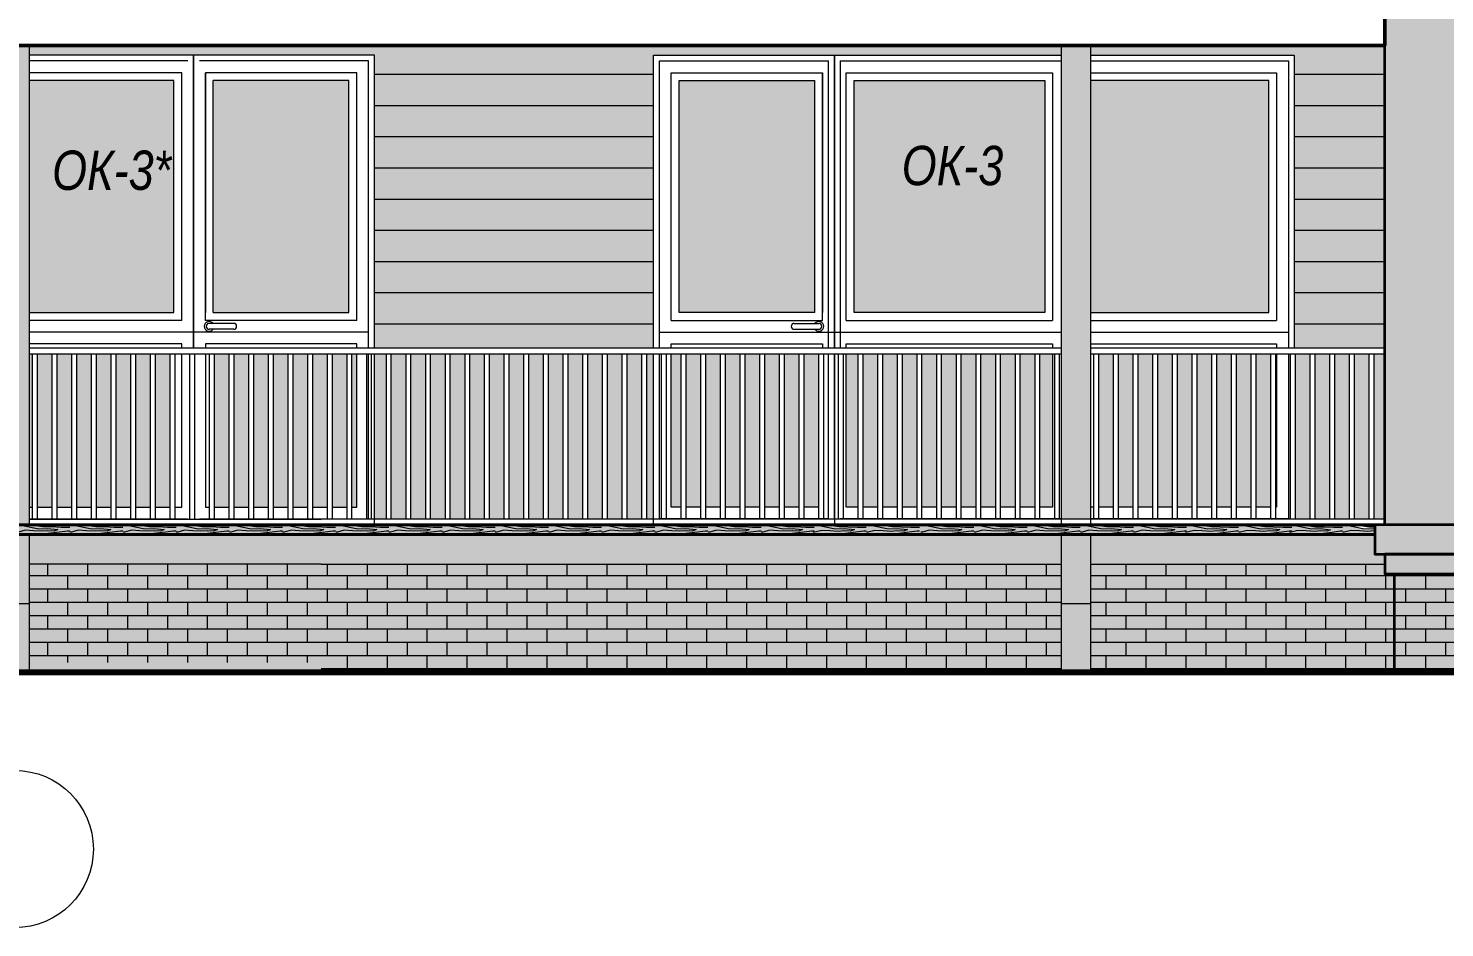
# Model space of a CAD drawing. Header units: millimetres. Extents: x 1582001 to 3303937, y 226471 to 491235.
# Drawn here: x 1704005 to 1711211, y 422076 to 426652 of the extents above; entities that cross this region are included whole.
import ezdxf
from ezdxf.enums import TextEntityAlignment as Align

# ---------------------------------------------------------------- set-up
doc = ezdxf.new("R2010")
doc.units = ezdxf.units.MM
doc.linetypes.add('CENTER', pattern=[50.8, 31.75, -6.35, 6.35, -6.35])
for name, color, linetype, lineweight in [('Интерьер - Лестница_Ном_пера__1', 7, 'Continuous', 13), ('Интерьер- Перегородка_Ном_пера__1', 7, 'Continuous', 13), ('Конструктивный - Несущий_Ном_пера__1', 7, 'Continuous', 13), ('Кровля', 232, 'Continuous', 25), ('Маркировка', 253, 'Continuous', 18), ('Оси', 251, 'CENTER', 9), ('тонко', 200, 'Continuous', 13), ('Штриховки', 251, 'Continuous', 20)]:
    doc.layers.add(name, color=color, linetype=linetype, lineweight=lineweight)
doc.styles.add('стиль1', font='ARIALNI.TTF', dxfattribs={"width": 0.98, "height": 300})
pattern_1 = [(0, (110711.57, 149717.416), (0, 67.7418), []), (90, (110711.57, 149717.42), (-101.6, 67.7418), [67.7418, -67.7418])]
pattern_2 = [(0, (110711.57, 149717.42), (4e-14, 158.75), [])]

msp = doc.modelspace()

# ---------------------------------------------------------------- hatches: boundary and pattern name
at = {"lineweight": -3, "ltscale": 100, "true_color": 0xffe3c7}
for points in [[(1711465.8, 427335.3), (1713745.8, 427904), (1716025.8, 427335.3), (1716025.8, 424126.3), (1716585.8, 424126.3), (1716585.8, 427472.8), (1713745.8, 428233.7), (1710905.8, 427472.8), (1710905.8, 426839.8), (1710905.8, 426565.5), (1710905.8, 424126.3), (1711465.8, 424126.3)], [(1709410.8, 426565.5), (1709260.8, 426565.5), (1709260.8, 424156.3), (1709410.8, 424156.3)]]:
    msp.add_hatch(color=254, dxfattribs=at).paths.add_polyline_path(points)
h = msp.add_hatch(color=254, dxfattribs=at)
h.paths.add_polyline_path([(1701310.8, 426122.3), (1701025.8, 426122.3), (1701025.8, 424126.3), (1701310.8, 424126.3)])
h.paths.add_polyline_path([(1702505.8, 426122.3), (1701460.8, 426122.3), (1701460.8, 424126.3), (1702505.8, 424126.3)])
h.paths.add_polyline_path([(1707185.8, 426516.3), (1708135.8, 426516.3), (1709260.8, 426516.3), (1709260.8, 426565.5), (1704010.8, 426565.5), (1704010.8, 426516.3), (1704875.8, 426516.3), (1705765.8, 426516.3), (1705765.8, 425026.1), (1707185.8, 425026.1)])
h.paths.add_polyline_path([(1710905.8, 426565.5), (1709410.8, 426565.5), (1709410.8, 426516.3), (1710445.8, 426516.3), (1710445.8, 425026.1), (1710905.8, 425026.1)])
h = msp.add_hatch(color=254, dxfattribs=at)
h.paths.add_polyline_path([(1701460.8, 426122.3), (1701310.8, 426122.3), (1701310.8, 423376.3), (1701460.8, 423376.3)])
h.paths.add_polyline_path([(1704010.8, 426565.5), (1703860.8, 426565.5), (1703860.8, 424126.3), (1704010.8, 424126.3)])
h = msp.add_hatch(color=254, dxfattribs=at)
h.set_gradient(color1=(200, 254, 251), color2=(240, 255, 254), one_color=1, tint=0.97, name='CYLINDER')
h.paths.add_polyline_path([(1703615.8, 426426.3), (1703495.8, 426426.3), (1703495.8, 426396.6), (1703495.8, 426122.3), (1702595.8, 426122.3), (1702595.8, 425166.3), (1703615.8, 425166.3)])
h.paths.add_polyline_path([(1704745.8, 426386.3), (1704010.8, 426386.3), (1704010.8, 425206.3), (1704745.8, 425206.3)])
h.paths.add_polyline_path([(1703860.8, 426386.3), (1703775.8, 426386.3), (1703775.8, 425206.3), (1703860.8, 425206.3)])
h.paths.add_polyline_path([(1705635.8, 426386.3), (1704945.8, 426386.3), (1704945.8, 425206.3), (1705635.8, 425206.3)])
h.paths.add_polyline_path([(1703615.8, 424959.5), (1703615.8, 425046.3), (1702595.8, 425046.3), (1702595.8, 424216.3), (1702789.7, 424216.3), (1702789.7, 424424.6), (1702756.9, 424404.8), (1702756.9, 424439.9)])
h.paths.add_polyline_path([(1702875.2, 424476.4), (1702814.7, 424439.8), (1702814.7, 424216.3), (1702875.2, 424216.3)], flags=17)
h.paths.add_polyline_path([(1702960.8, 424528.2), (1702900.2, 424491.5), (1702900.2, 424216.3), (1702960.8, 424216.3)], flags=17)
h.paths.add_polyline_path([(1703046.3, 424579.9), (1702985.8, 424543.3), (1702985.8, 424216.3), (1703046.3, 424216.3)], flags=17)
h.paths.add_polyline_path([(1703131.9, 424631.7), (1703071.3, 424595.1), (1703071.3, 424216.3), (1703131.9, 424216.3)], flags=17)
h.paths.add_polyline_path([(1703217.4, 424683.5), (1703156.9, 424646.8), (1703156.9, 424216.3), (1703217.4, 424216.3)], flags=17)
h.paths.add_polyline_path([(1703303, 424735.2), (1703242.4, 424698.6), (1703242.4, 424216.3), (1703303, 424216.3)], flags=17)
h.paths.add_polyline_path([(1703388.6, 424787), (1703328, 424750.4), (1703328, 424216.3), (1703388.6, 424216.3)], flags=17)
h.paths.add_polyline_path([(1703474.1, 424838.8), (1703413.6, 424802.1), (1703413.6, 424216.3), (1703474.1, 424216.3)], flags=17)
h.paths.add_polyline_path([(1703559.7, 424890.5), (1703499.1, 424853.9), (1703499.1, 424216.3), (1703559.7, 424216.3)], flags=17)
h.paths.add_polyline_path([(1703615.8, 424924.5), (1703584.7, 424905.7), (1703584.7, 424216.3), (1703615.8, 424216.3)], flags=17)
h.paths.add_polyline_path([(1704068.4, 425775.2), (1704788.8, 425775.2), (1704788.8, 426085.4), (1704068.4, 426085.4)], flags=9)
h = msp.add_hatch(color=254, dxfattribs=at)
h.set_gradient(color1=(200, 254, 251), color2=(240, 255, 254), one_color=1, tint=0.97, name='CYLINDER')
h.paths.add_polyline_path([(1708005.8, 426386.3), (1707315.8, 426386.3), (1707315.8, 425206.3), (1708005.8, 425206.3)])
h.paths.add_polyline_path([(1709175.8, 426386.3), (1708205.8, 426386.3), (1708205.8, 425206.3), (1709175.8, 425206.3)])
h.paths.add_polyline_path([(1710315.8, 426386.3), (1709410.8, 426386.3), (1709410.8, 425206.3), (1710315.8, 425206.3)])
h.paths.add_polyline_path([(1708396.3, 425799.2), (1709016.9, 425799.2), (1709016.9, 426109.5), (1708396.3, 426109.5)], flags=24)
h = msp.add_hatch(color=254, dxfattribs=at)
h.set_gradient(color1=(200, 254, 251), color2=(240, 255, 254), one_color=1, tint=0.97, name='CYLINDER')
h.paths.add_polyline_path([(1703824.9, 424996.8), (1703749.9, 424996.8), (1703749.9, 424216.3), (1703824.9, 424216.3)])
h.paths.add_polyline_path([(1704124.9, 424996.8), (1704049.9, 424996.8), (1704049.9, 424216.3), (1704124.9, 424216.3)])
h.paths.add_polyline_path([(1704024.9, 424996.8), (1704010.8, 424996.8), (1704010.8, 424216.3), (1704024.9, 424216.3)])
h.paths.add_polyline_path([(1704224.9, 424996.8), (1704149.9, 424996.8), (1704149.9, 424216.3), (1704224.9, 424216.3)])
h.paths.add_polyline_path([(1704324.9, 424996.8), (1704249.9, 424996.8), (1704249.9, 424216.3), (1704324.9, 424216.3)])
h.paths.add_polyline_path([(1704424.9, 424996.8), (1704349.9, 424996.8), (1704349.9, 424216.3), (1704424.9, 424216.3)])
h.paths.add_polyline_path([(1704524.9, 424996.8), (1704449.9, 424996.8), (1704449.9, 424216.3), (1704524.9, 424216.3)])
h.paths.add_polyline_path([(1704624.9, 424996.8), (1704549.9, 424996.8), (1704549.9, 424216.3), (1704624.9, 424216.3)])
h.paths.add_polyline_path([(1704724.9, 424996.8), (1704649.9, 424996.8), (1704649.9, 424216.3), (1704724.9, 424216.3)])
h = msp.add_hatch(color=254, dxfattribs=at)
h.set_gradient(color1=(200, 254, 251), color2=(240, 255, 254), one_color=1, tint=0.97, name='CYLINDER')
h.paths.add_polyline_path([(1705624.9, 424996.8), (1705549.9, 424996.8), (1705549.9, 424216.3), (1705624.9, 424216.3)])
h.paths.add_polyline_path([(1705675.8, 424996.8), (1705649.9, 424996.8), (1705649.9, 424216.3), (1705675.8, 424216.3)])
h.paths.add_polyline_path([(1705524.9, 424996.8), (1705449.9, 424996.8), (1705449.9, 424216.3), (1705524.9, 424216.3)])
h.paths.add_polyline_path([(1705424.9, 424996.8), (1705349.9, 424996.8), (1705349.9, 424216.3), (1705424.9, 424216.3)])
h.paths.add_polyline_path([(1705324.9, 424996.8), (1705249.9, 424996.8), (1705249.9, 424216.3), (1705324.9, 424216.3)])
h.paths.add_polyline_path([(1705224.9, 424996.8), (1705149.9, 424996.8), (1705149.9, 424216.3), (1705224.9, 424216.3)])
h.paths.add_polyline_path([(1705124.9, 424996.8), (1705049.9, 424996.8), (1705049.9, 424216.3), (1705124.9, 424216.3)])
h.paths.add_polyline_path([(1705024.9, 424996.8), (1704949.9, 424996.8), (1704949.9, 424216.3), (1705024.9, 424216.3)])
h = msp.add_hatch(color=254, dxfattribs=at)
h.paths.add_polyline_path([(1705824.9, 424996.8), (1705765.8, 424996.8), (1705765.8, 424156.3), (1705824.9, 424156.3)])
h.paths.add_polyline_path([(1705924.9, 424996.8), (1705849.9, 424996.8), (1705849.9, 424156.3), (1705924.9, 424156.3)])
h.paths.add_polyline_path([(1706024.9, 424996.8), (1705949.9, 424996.8), (1705949.9, 424156.3), (1706024.9, 424156.3)])
h.paths.add_polyline_path([(1706124.9, 424996.8), (1706049.9, 424996.8), (1706049.9, 424156.3), (1706124.9, 424156.3)])
h.paths.add_polyline_path([(1706224.9, 424996.8), (1706149.9, 424996.8), (1706149.9, 424156.3), (1706224.9, 424156.3)])
h.paths.add_polyline_path([(1706324.9, 424996.8), (1706249.9, 424996.8), (1706249.9, 424156.3), (1706324.9, 424156.3)])
h.paths.add_polyline_path([(1706424.9, 424996.8), (1706349.9, 424996.8), (1706349.9, 424156.3), (1706424.9, 424156.3)])
h.paths.add_polyline_path([(1706524.9, 424996.8), (1706449.9, 424996.8), (1706449.9, 424156.3), (1706524.9, 424156.3)])
h.paths.add_polyline_path([(1706624.9, 424996.8), (1706549.9, 424996.8), (1706549.9, 424156.3), (1706624.9, 424156.3)])
h.paths.add_polyline_path([(1706724.9, 424996.8), (1706649.9, 424996.8), (1706649.9, 424156.3), (1706724.9, 424156.3)])
h.paths.add_polyline_path([(1706824.9, 424996.8), (1706749.9, 424996.8), (1706749.9, 424156.3), (1706824.9, 424156.3)])
h.paths.add_polyline_path([(1706924.9, 424996.8), (1706849.9, 424996.8), (1706849.9, 424156.3), (1706924.9, 424156.3)])
h.paths.add_polyline_path([(1707024.9, 424996.8), (1706949.9, 424996.8), (1706949.9, 424156.3), (1707024.9, 424156.3)])
h.paths.add_polyline_path([(1707124.9, 424996.8), (1707049.9, 424996.8), (1707049.9, 424156.3), (1707124.9, 424156.3)])
h.paths.add_polyline_path([(1707185.8, 424996.8), (1707149.9, 424996.8), (1707149.9, 424156.3), (1707185.8, 424156.3)])
h = msp.add_hatch(color=254, dxfattribs=at)
h.set_gradient(color1=(200, 254, 251), color2=(240, 255, 254), one_color=1, tint=0.97, name='CYLINDER')
h.paths.add_polyline_path([(1707324.9, 424996.8), (1707275.8, 424996.8), (1707275.8, 424216.3), (1707324.9, 424216.3)])
h.paths.add_polyline_path([(1707424.9, 424996.8), (1707349.9, 424996.8), (1707349.9, 424216.3), (1707424.9, 424216.3)])
h.paths.add_polyline_path([(1707524.9, 424996.8), (1707449.9, 424996.8), (1707449.9, 424216.3), (1707524.9, 424216.3)])
h.paths.add_polyline_path([(1707624.9, 424996.8), (1707549.9, 424996.8), (1707549.9, 424216.3), (1707624.9, 424216.3)])
h.paths.add_polyline_path([(1707724.9, 424996.8), (1707649.9, 424996.8), (1707649.9, 424216.3), (1707724.9, 424216.3)])
h.paths.add_polyline_path([(1707824.9, 424996.8), (1707749.9, 424996.8), (1707749.9, 424216.3), (1707824.9, 424216.3)])
h.paths.add_polyline_path([(1707924.9, 424996.8), (1707849.9, 424996.8), (1707849.9, 424216.3), (1707924.9, 424216.3)])
h.paths.add_polyline_path([(1708024.9, 424996.8), (1707949.9, 424996.8), (1707949.9, 424216.3), (1708024.9, 424216.3)])
h.paths.add_polyline_path([(1708224.9, 424996.8), (1708165.8, 424996.8), (1708165.8, 424216.3), (1708224.9, 424216.3)])
h.paths.add_polyline_path([(1708324.9, 424996.8), (1708249.9, 424996.8), (1708249.9, 424216.3), (1708324.9, 424216.3)])
h.paths.add_polyline_path([(1708424.9, 424996.8), (1708349.9, 424996.8), (1708349.9, 424216.3), (1708424.9, 424216.3)])
h.paths.add_polyline_path([(1708524.9, 424996.8), (1708449.9, 424996.8), (1708449.9, 424216.3), (1708524.9, 424216.3)])
h.paths.add_polyline_path([(1708624.9, 424996.8), (1708549.9, 424996.8), (1708549.9, 424216.3), (1708624.9, 424216.3)])
h.paths.add_polyline_path([(1708724.9, 424996.8), (1708649.9, 424996.8), (1708649.9, 424216.3), (1708724.9, 424216.3)])
h.paths.add_polyline_path([(1708824.9, 424996.8), (1708749.9, 424996.8), (1708749.9, 424216.3), (1708824.9, 424216.3)])
h.paths.add_polyline_path([(1708924.9, 424996.8), (1708849.9, 424996.8), (1708849.9, 424216.3), (1708924.9, 424216.3)])
h.paths.add_polyline_path([(1709024.9, 424996.8), (1708949.9, 424996.8), (1708949.9, 424216.3), (1709024.9, 424216.3)])
h.paths.add_polyline_path([(1709124.9, 424996.8), (1709049.9, 424996.8), (1709049.9, 424216.3), (1709124.9, 424216.3)])
h.paths.add_polyline_path([(1709215.8, 424996.8), (1709149.9, 424996.8), (1709149.9, 424216.3), (1709215.8, 424216.3)])
h = msp.add_hatch(color=254, dxfattribs=at)
h.set_gradient(color1=(200, 254, 251), color2=(240, 255, 254), one_color=1, tint=0.97, name='CYLINDER')
h.paths.add_polyline_path([(1709524.9, 424996.8), (1709449.9, 424996.8), (1709449.9, 424216.3), (1709524.9, 424216.3)])
h.paths.add_polyline_path([(1709624.9, 424996.8), (1709549.9, 424996.8), (1709549.9, 424216.3), (1709624.9, 424216.3)])
h.paths.add_polyline_path([(1709724.9, 424996.8), (1709649.9, 424996.8), (1709649.9, 424216.3), (1709724.9, 424216.3)])
h.paths.add_polyline_path([(1709824.9, 424996.8), (1709749.9, 424996.8), (1709749.9, 424216.3), (1709824.9, 424216.3)])
h.paths.add_polyline_path([(1709924.9, 424996.8), (1709849.9, 424996.8), (1709849.9, 424216.3), (1709924.9, 424216.3)])
h.paths.add_polyline_path([(1710024.9, 424996.8), (1709949.9, 424996.8), (1709949.9, 424216.3), (1710024.9, 424216.3)])
h.paths.add_polyline_path([(1710124.9, 424996.8), (1710049.9, 424996.8), (1710049.9, 424216.3), (1710124.9, 424216.3)])
h.paths.add_polyline_path([(1710224.9, 424996.8), (1710149.9, 424996.8), (1710149.9, 424216.3), (1710224.9, 424216.3)])
h.paths.add_polyline_path([(1710324.9, 424996.8), (1710249.9, 424996.8), (1710249.9, 424216.3), (1710324.9, 424216.3)])
h = msp.add_hatch(color=254, dxfattribs=at)
h.paths.add_polyline_path([(1710905.8, 424996.8), (1710849.9, 424996.8), (1710849.9, 424156.3), (1710905.8, 424156.3)])
h.paths.add_polyline_path([(1710824.9, 424996.8), (1710749.9, 424996.8), (1710749.9, 424156.3), (1710824.9, 424156.3)])
h.paths.add_polyline_path([(1710724.9, 424996.8), (1710649.9, 424996.8), (1710649.9, 424156.3), (1710724.9, 424156.3)])
h.paths.add_polyline_path([(1710624.9, 424996.8), (1710549.9, 424996.8), (1710549.9, 424156.3), (1710624.9, 424156.3)])
h.paths.add_polyline_path([(1710524.9, 424996.8), (1710449.9, 424996.8), (1710449.9, 424156.3), (1710524.9, 424156.3)])
at = {"lineweight": -3, "ltscale": 100, "true_color": 0xb83205}
h = msp.add_hatch(color=22, dxfattribs=at)
h.paths.add_polyline_path([(1704010.8, 424076.3), (1703935.8, 424076.3), (1703935.8, 423726.1), (1704010.8, 423726.1)])
h.paths.add_polyline_path([(1703935.8, 424076.3), (1703860.8, 424076.3), (1703860.8, 423726.1), (1703935.8, 423726.1)])
h.paths.add_polyline_path([(1703935.8, 423726.1), (1703860.8, 423726.1), (1703860.8, 423376.3), (1703935.8, 423376.3)])
h.paths.add_polyline_path([(1704010.8, 423726.1), (1703935.8, 423726.1), (1703935.8, 423376.3), (1704010.8, 423376.3)])
h.paths.add_polyline_path([(1709260.8, 423925.7), (1705495.6, 423925.7), (1704010.8, 423925.7), (1704010.8, 423376.3), (1709260.8, 423376.3)])
h.paths.add_polyline_path([(1709260.8, 424076.3), (1704010.8, 424076.3), (1704010.8, 423925.7), (1705495.6, 423925.7), (1709260.8, 423925.7)])
h.paths.add_polyline_path([(1716335.8, 423876.3), (1710955.8, 423876.3), (1710955.8, 423376.3), (1716335.8, 423376.3)])
h.paths.add_polyline_path([(1716335.8, 423976.3), (1710905.8, 423976.3), (1710905.8, 423876.3), (1716335.8, 423876.3)])
h.paths.add_polyline_path([(1716335.8, 424126.3), (1710905.8, 424126.3), (1710855.8, 424126.3), (1710855.8, 423976.3), (1710905.8, 423976.3), (1716335.8, 423976.3)])
h.paths.add_polyline_path([(1716635.8, 424126.3), (1716335.8, 424126.3), (1716335.8, 423976.3), (1716585.8, 423976.3), (1716635.8, 423976.3)])
h.paths.add_polyline_path([(1716585.8, 423976.3), (1716335.8, 423976.3), (1716335.8, 423876.3), (1716535.8, 423876.3), (1716585.8, 423876.3)])
h.paths.add_polyline_path([(1716535.8, 423876.3), (1716335.8, 423876.3), (1716335.8, 423376.3), (1716535.8, 423376.3)])
h.paths.add_polyline_path([(1710855.8, 424076.3), (1709410.8, 424076.3), (1709410.8, 423925.7), (1710905.8, 423925.7), (1710905.8, 423976.3), (1710855.8, 423976.3)])
h.paths.add_polyline_path([(1710955.8, 423876.3), (1710905.8, 423876.3), (1710905.8, 423925.7), (1709410.8, 423925.7), (1709410.8, 423376.3), (1710955.8, 423376.3)])
h.paths.add_polyline_path([(1709410.8, 423726.1), (1709260.8, 423726.1), (1709260.8, 423376.3), (1709410.8, 423376.3)])
h.paths.add_polyline_path([(1709410.8, 424076.3), (1709260.8, 424076.3), (1709260.8, 423925.7), (1709260.8, 423726.1), (1709410.8, 423726.1)])
h.paths.add_polyline_path([(1703860.8, 423832.4), (1703860.8, 423926.3), (1703725.8, 423926.3), (1702809.1, 423376.3), (1703100.7, 423376.3)])
h.paths.add_polyline_path([(1703860.8, 424076.3), (1703725.8, 424076.3), (1703725.8, 423926.3), (1703860.8, 423926.3)])
msp.add_hatch(color=22, dxfattribs=at).paths.add_polyline_path([(1704010.8, 424126.3), (1703935.8, 424126.3), (1703935.8, 424076.3), (1704010.8, 424076.3), (1709410.8, 424076.3), (1710799.8, 424076.3), (1710855.8, 424082.9), (1710855.8, 424106.2), (1710848.6, 424106.9), (1710803.6, 424105), (1710700.1, 424126.3), (1709410.8, 424126.3)])
at = {"layer": 'Конструктивный - Несущий_Ном_пера__1', "linetype": 'Continuous', "lineweight": 18, "true_color": 0x4c2f26}
h = msp.add_hatch(dxfattribs=at)
h.set_pattern_fill('ANSI31', color=29, scale=50, angle=315, style=0)
h.set_pattern_definition(pattern_2)
h.paths.add_polyline_path([(1704010.8, 426565.5), (1704010.8, 426516.3), (1705765.8, 426516.3), (1705765.8, 425026.1), (1707185.8, 425026.1), (1707185.8, 426516.3), (1709260.8, 426516.3), (1709260.8, 426565.5)])
h = msp.add_hatch(dxfattribs=at)
h.set_pattern_fill('ANSI31', color=29, scale=50, angle=315, style=0)
h.set_pattern_definition(pattern_2)
h.paths.add_polyline_path([(1709410.8, 426565.5), (1709410.8, 426516.3), (1710445.8, 426516.3), (1710445.8, 425026.1), (1710905.8, 425026.1), (1710905.8, 426565.5)])
h = msp.add_hatch(dxfattribs=at)
h.set_pattern_fill('AR-BRSTD', color=29, style=0)
h.set_pattern_definition(pattern_1)
h.paths.add_polyline_path([(1703722.8, 423749.6), (1703184, 423426.3), (1703722.8, 423426.3)])
h.paths.add_polyline_path([(1703722.8, 423749.6), (1703722.8, 423376.3), (1703860.8, 423376.3), (1703860.8, 423832.4)])
h.paths.add_polyline_path([(1703935.8, 423726.1), (1704010.8, 423726.1), (1704010.8, 423926.3), (1703935.8, 423926.3)])
h.paths.add_polyline_path([(1704010.8, 423726.1), (1704010.8, 423426.3), (1705495.6, 423426.3), (1705495.6, 423925.7), (1703935.8, 423925.7), (1703935.8, 423726.1)])
h.paths.add_polyline_path([(1709410.8, 423925.7), (1709410.8, 423376.3), (1710955.8, 423376.3), (1710955.8, 423925.7)])
h.paths.add_polyline_path([(1709260.8, 423376.3), (1709260.8, 423925.7), (1705495.6, 423925.7), (1705495.6, 423376.3)])
h = msp.add_hatch(dxfattribs=at)
h.set_pattern_fill('AR-BRSTD', color=29, style=0)
h.set_pattern_definition(pattern_1)
h.paths.add_polyline_path([(1710955.8, 423876.3), (1716535.8, 423876.3), (1716535.8, 423376.3), (1710955.8, 423376.3)])

# ---------------------------------------------------------------- linework, layer by layer
at = {"lineweight": 35}
msp.add_lwpolyline([(1710905.8, 427472.8), (1713745.8, 428233.7), (1716585.8, 427472.8), (1716585.8, 424126.3), (1710905.8, 424126.3), (1710905.8, 427472.8)], dxfattribs=at)
at = {"color": 0, "lineweight": 50, "ltscale": 100}
msp.add_lwpolyline([(1702895.8, 426565.5), (1710905.8, 426565.5), (1710905.8, 426839.8), (1702895.8, 426839.8)], close=True, dxfattribs=at)
for points in [[(1701025.8, 424126.3), (1701025.8, 426122.3), (1703495.8, 426122.3), (1703495.8, 426565.5), (1710905.8, 426565.5), (1710905.8, 424126.3), (1709410.8, 424126.3)], [(1704010.8, 424126.3), (1703675.8, 424126.3)], [(1709410.8, 424126.3), (1704010.8, 424126.3)], [(1701310.8, 423876.3), (1701075.8, 423876.3), (1701075.8, 423376.3), (1710955.8, 423376.3), (1710955.8, 423876.3), (1710955.8, 423876.3)]]:
    msp.add_lwpolyline(points)
at = {"ltscale": 20}
for points in [[(1704010.8, 424126.3), (1703675.8, 424126.3)], [(1709410.8, 424126.3), (1704010.8, 424126.3)], [(1710855.8, 423976.3), (1710855.8, 423976.3), (1710855.8, 424126.3), (1709410.8, 424126.3)], [(1710905.8, 423876.3), (1710905.8, 423876.3), (1710905.8, 423976.3), (1710855.8, 423976.3)]]:
    msp.add_lwpolyline(points, dxfattribs=at)
at = {"lineweight": 35, "ltscale": 20}
for points in [[(1716635.8, 424126.3), (1710855.8, 424126.3), (1710855.8, 423976.3), (1716635.8, 423976.3)], [(1716585.8, 423976.3), (1710905.8, 423976.3), (1710905.8, 423876.3), (1716585.8, 423876.3)]]:
    msp.add_lwpolyline(points, close=True, dxfattribs=at)
at = {"lineweight": 35}
msp.add_lwpolyline([(1710955.8, 423876.3), (1716535.8, 423876.3), (1716535.8, 423376.3), (1710955.8, 423376.3)], close=True, dxfattribs=at)
at = {"layer": 'Интерьер - Лестница_Ном_пера__1', "linetype": 'Continuous', "lineweight": 40}
for p, q in [((1704010.8, 424126.3), (1703675.8, 424126.3)), ((1704010.8, 424076.3), (1703675.8, 424076.3)), ((1709410.8, 424126.3), (1704010.8, 424126.3)), ((1709410.8, 424076.3), (1704010.8, 424076.3)), ((1710855.8, 424126.3), (1709410.8, 424126.3)), ((1710855.8, 424076.3), (1709410.8, 424076.3))]:
    msp.add_line(p, q, dxfattribs=at)
at = {"layer": 'Интерьер - Лестница_Ном_пера__1', "linetype": 'Continuous', "lineweight": 80}
msp.add_line((1697182.9, 423376.3), (1720305.1, 423376.3), dxfattribs=at)
at = {"layer": 'Интерьер- Перегородка_Ном_пера__1'}
for p, q in [((1704845.8, 426516.3), (1704845.8, 425026.1)), ((1708105.8, 426516.3), (1708105.8, 425026.1)), ((1705735.8, 426486.3), (1704875.8, 426486.3)), ((1705735.8, 425026.1), (1705735.8, 426486.3)), ((1707215.8, 425026.1), (1707215.8, 426486.3)), ((1707215.8, 426486.3), (1708075.8, 426486.3)), ((1704905.8, 426426.3), (1704905.8, 425206.3)), ((1705675.8, 426426.3), (1704905.8, 426426.3)), ((1704905.8, 425166.3), (1704905.8, 426426.3)), ((1705635.8, 426386.3), (1704945.8, 426386.3)), ((1704945.8, 425206.3), (1704945.8, 426386.3)), ((1705635.8, 425206.3), (1705635.8, 426386.3)), ((1705675.8, 425166.3), (1705675.8, 426426.3)), ((1707275.8, 425166.3), (1707275.8, 426426.3)), ((1707275.8, 426426.3), (1708045.8, 426426.3)), ((1707315.8, 426386.3), (1708005.8, 426386.3)), ((1707315.8, 425206.3), (1707315.8, 426386.3)), ((1708005.8, 425206.3), (1708005.8, 426386.3)), ((1708045.8, 426426.3), (1708045.8, 425206.3)), ((1708045.8, 425166.3), (1708045.8, 426426.3)), ((1709215.8, 426426.3), (1709215.8, 425166.3)), ((1704785.8, 425166.3), (1704010.8, 425166.3)), ((1705675.8, 425166.3), (1704905.8, 425166.3)), ((1704945.8, 425206.3), (1705635.8, 425206.3)), ((1707275.8, 425166.3), (1708045.8, 425166.3)), ((1708005.8, 425206.3), (1707315.8, 425206.3)), ((1708165.8, 425166.3), (1709215.8, 425166.3)), ((1709410.8, 425166.3), (1710355.8, 425166.3)), ((1704845.8, 425106.3), (1704010.8, 425106.3)), ((1705735.8, 425106.3), (1704845.8, 425106.3)), ((1707215.8, 425106.3), (1708105.8, 425106.3)), ((1708105.8, 425106.3), (1709260.8, 425106.3)), ((1709410.8, 425106.3), (1710415.8, 425106.3)), ((1704785.8, 425046.3), (1704010.8, 425046.3)), ((1704905.8, 425046.3), (1704905.8, 425026.1)), ((1705675.8, 425046.3), (1704905.8, 425046.3)), ((1707275.8, 425046.3), (1708045.8, 425046.3)), ((1708045.8, 425046.3), (1708045.8, 425026.1)), ((1708165.8, 425046.3), (1709215.8, 425046.3)), ((1709215.8, 425046.3), (1709215.8, 425026.1)), ((1709410.8, 425046.3), (1710355.8, 425046.3)), ((1704905.8, 424996.8), (1704905.8, 424216.3)), ((1705735.8, 424156.3), (1705735.8, 424996.8)), ((1707215.8, 424156.3), (1707215.8, 424996.8)), ((1708105.8, 424996.8), (1708105.8, 424126.3)), ((1709215.8, 424996.8), (1709215.8, 424216.3)), ((1704875.8, 424156.3), (1710905.8, 424156.3)), ((1708075.8, 424156.3), (1707215.8, 424156.3))]:
    msp.add_line(p, q, dxfattribs=at)
for points in [[(1704845.8, 425026.1), (1704845.8, 426516.3)], [(1708105.8, 425026.1), (1708105.8, 426516.3)], [(1704815.8, 426486.3), (1704010.8, 426486.3)], [(1708135.8, 426486.3), (1709260.8, 426486.3)], [(1709410.8, 426486.3), (1710415.8, 426486.3), (1710415.8, 425026.1)], [(1704785.8, 425166.3), (1704785.8, 426426.3), (1704010.8, 426426.3)], [(1704010.8, 425206.3), (1704745.8, 425206.3), (1704745.8, 426386.3), (1704010.8, 426386.3)], [(1705675.8, 425166.3), (1705675.8, 426426.3), (1704905.8, 426426.3)], [(1707275.8, 425166.3), (1707275.8, 426426.3), (1708045.8, 426426.3)], [(1708165.8, 425166.3), (1708165.8, 426426.3), (1709215.8, 426426.3)], [(1709410.8, 426426.3), (1710355.8, 426426.3), (1710355.8, 425166.3)], [(1709410.8, 425206.3), (1710315.8, 425206.3), (1710315.8, 426386.3), (1709410.8, 426386.3)], [(1704785.8, 425026.1), (1704785.8, 425046.3)], [(1705675.8, 425026.1), (1705675.8, 425046.3)], [(1707275.8, 425026.1), (1707275.8, 425046.3)], [(1708165.8, 425026.1), (1708165.8, 425046.3)], [(1710355.8, 425046.3), (1710355.8, 425026.1)], [(1704749.9, 424216.3), (1704785.8, 424216.3), (1704785.8, 424996.8)], [(1705649.9, 424216.3), (1705675.8, 424216.3), (1705675.8, 424996.8)], [(1707324.9, 424216.3), (1707275.8, 424216.3), (1707275.8, 424996.8)], [(1708105.8, 424156.3), (1708105.8, 424996.8)], [(1708224.9, 424216.3), (1708165.8, 424216.3), (1708165.8, 424996.8)], [(1710415.8, 424996.8), (1710415.8, 424156.3), (1709410.8, 424156.3)], [(1710355.8, 424996.8), (1710355.8, 424216.3), (1710349.9, 424216.3)], [(1704010.8, 424216.3), (1704024.9, 424216.3)], [(1704049.9, 424216.3), (1704124.9, 424216.3)], [(1704149.9, 424216.3), (1704224.9, 424216.3)], [(1704249.9, 424216.3), (1704324.9, 424216.3)], [(1704349.9, 424216.3), (1704424.9, 424216.3)], [(1704449.9, 424216.3), (1704524.9, 424216.3)], [(1704549.9, 424216.3), (1704624.9, 424216.3)], [(1704649.9, 424216.3), (1704724.9, 424216.3)], [(1704905.8, 424216.3), (1704924.9, 424216.3)], [(1704949.9, 424216.3), (1705024.9, 424216.3)], [(1705049.9, 424216.3), (1705124.9, 424216.3)], [(1705149.9, 424216.3), (1705224.9, 424216.3)], [(1705249.9, 424216.3), (1705324.9, 424216.3)], [(1705349.9, 424216.3), (1705424.9, 424216.3)], [(1705449.9, 424216.3), (1705524.9, 424216.3)], [(1705549.9, 424216.3), (1705624.9, 424216.3)], [(1707424.9, 424216.3), (1707349.9, 424216.3)], [(1707524.9, 424216.3), (1707449.9, 424216.3)], [(1707624.9, 424216.3), (1707549.9, 424216.3)], [(1707724.9, 424216.3), (1707649.9, 424216.3)], [(1707824.9, 424216.3), (1707749.9, 424216.3)], [(1707924.9, 424216.3), (1707849.9, 424216.3)], [(1708024.9, 424216.3), (1707949.9, 424216.3)], [(1708324.9, 424216.3), (1708249.9, 424216.3)], [(1708424.9, 424216.3), (1708349.9, 424216.3)], [(1708524.9, 424216.3), (1708449.9, 424216.3)], [(1708624.9, 424216.3), (1708549.9, 424216.3)], [(1708724.9, 424216.3), (1708649.9, 424216.3)], [(1708824.9, 424216.3), (1708749.9, 424216.3)], [(1708924.9, 424216.3), (1708849.9, 424216.3)], [(1709024.9, 424216.3), (1708949.9, 424216.3)], [(1709124.9, 424216.3), (1709049.9, 424216.3)], [(1709215.8, 424216.3), (1709149.9, 424216.3)], [(1709424.9, 424216.3), (1709410.8, 424216.3)], [(1709524.9, 424216.3), (1709449.9, 424216.3)], [(1709624.9, 424216.3), (1709549.9, 424216.3)], [(1709724.9, 424216.3), (1709649.9, 424216.3)], [(1709824.9, 424216.3), (1709749.9, 424216.3)], [(1709924.9, 424216.3), (1709849.9, 424216.3)], [(1710024.9, 424216.3), (1709949.9, 424216.3)], [(1710124.9, 424216.3), (1710049.9, 424216.3)], [(1710224.9, 424216.3), (1710149.9, 424216.3)], [(1710324.9, 424216.3), (1710249.9, 424216.3)], [(1704010.8, 424156.3), (1704815.8, 424156.3)], [(1709260.8, 424156.3), (1708135.8, 424156.3)]]:
    msp.add_lwpolyline(points, dxfattribs=at)
msp.add_lwpolyline([(1708205.8, 426386.3), (1709175.8, 426386.3), (1709175.8, 425206.3), (1708205.8, 425206.3)], close=True, dxfattribs=at)
at = {"layer": 'Конструктивный - Несущий_Ном_пера__1', "color": 24, "linetype": 'Continuous'}
for p, q in [((1704010.8, 424126.3), (1704010.8, 426565.5)), ((1709260.8, 424126.3), (1709260.8, 426565.5)), ((1709410.8, 424126.3), (1709410.8, 426565.5)), ((1704010.8, 425026.1), (1709260.8, 425026.1)), ((1704010.8, 425026.1), (1709260.8, 425026.1)), ((1709410.8, 425026.1), (1710905.8, 425026.1)), ((1709410.8, 425026.1), (1710905.8, 425026.1)), ((1704010.8, 424996.8), (1709260.8, 424996.8)), ((1704024.9, 424996.8), (1704024.9, 424155.6)), ((1704049.9, 424996.8), (1704049.9, 424155.6)), ((1704124.9, 424996.8), (1704124.9, 424155.6)), ((1704149.9, 424996.8), (1704149.9, 424155.6)), ((1704224.9, 424996.8), (1704224.9, 424155.6)), ((1704249.9, 424996.8), (1704249.9, 424155.6)), ((1704324.9, 424996.8), (1704324.9, 424155.6)), ((1704349.9, 424996.8), (1704349.9, 424155.6)), ((1704424.9, 424996.8), (1704424.9, 424155.6)), ((1704449.9, 424996.8), (1704449.9, 424155.6)), ((1704524.9, 424996.8), (1704524.9, 424155.6)), ((1704549.9, 424996.8), (1704549.9, 424155.6)), ((1704624.9, 424996.8), (1704624.9, 424155.6)), ((1704649.9, 424996.8), (1704649.9, 424155.6)), ((1704724.9, 424996.8), (1704724.9, 424155.6)), ((1704749.9, 424996.8), (1704749.9, 424155.6)), ((1704824.9, 424996.8), (1704824.9, 424155.6)), ((1704849.9, 424996.8), (1704849.9, 424155.6)), ((1704924.9, 424996.8), (1704924.9, 424155.6)), ((1704949.9, 424996.8), (1704949.9, 424155.6)), ((1705024.9, 424996.8), (1705024.9, 424155.6)), ((1705049.9, 424996.8), (1705049.9, 424155.6)), ((1705124.9, 424996.8), (1705124.9, 424155.6)), ((1705149.9, 424996.8), (1705149.9, 424155.6)), ((1705224.9, 424996.8), (1705224.9, 424155.6)), ((1705249.9, 424996.8), (1705249.9, 424155.6)), ((1705324.9, 424996.8), (1705324.9, 424155.6)), ((1705349.9, 424996.8), (1705349.9, 424155.6)), ((1705424.9, 424996.8), (1705424.9, 424155.6)), ((1705449.9, 424996.8), (1705449.9, 424155.6)), ((1705524.9, 424996.8), (1705524.9, 424155.6)), ((1705549.9, 424996.8), (1705549.9, 424155.6)), ((1705624.9, 424996.8), (1705624.9, 424155.6)), ((1705649.9, 424996.8), (1705649.9, 424155.6)), ((1705724.9, 424996.8), (1705724.9, 424155.6)), ((1705749.9, 424996.8), (1705749.9, 424155.6)), ((1705824.9, 424996.8), (1705824.9, 424155.6)), ((1705849.9, 424996.8), (1705849.9, 424155.6)), ((1705924.9, 424996.8), (1705924.9, 424155.6)), ((1705949.9, 424996.8), (1705949.9, 424155.6)), ((1706024.9, 424996.8), (1706024.9, 424155.6)), ((1706049.9, 424996.8), (1706049.9, 424155.6)), ((1706124.9, 424996.8), (1706124.9, 424155.6)), ((1706149.9, 424996.8), (1706149.9, 424155.6)), ((1706224.9, 424996.8), (1706224.9, 424155.6)), ((1706249.9, 424996.8), (1706249.9, 424155.6)), ((1706324.9, 424996.8), (1706324.9, 424155.6)), ((1706349.9, 424996.8), (1706349.9, 424155.6)), ((1706424.9, 424996.8), (1706424.9, 424155.6)), ((1706449.9, 424996.8), (1706449.9, 424155.6)), ((1706524.9, 424996.8), (1706524.9, 424155.6)), ((1706549.9, 424996.8), (1706549.9, 424155.6)), ((1706624.9, 424996.8), (1706624.9, 424155.6)), ((1706649.9, 424996.8), (1706649.9, 424155.6)), ((1706724.9, 424996.8), (1706724.9, 424155.6)), ((1706749.9, 424996.8), (1706749.9, 424155.6)), ((1706824.9, 424996.8), (1706824.9, 424155.6)), ((1706849.9, 424996.8), (1706849.9, 424155.6)), ((1706924.9, 424996.8), (1706924.9, 424155.6)), ((1706949.9, 424996.8), (1706949.9, 424155.6)), ((1707024.9, 424996.8), (1707024.9, 424155.6)), ((1707049.9, 424996.8), (1707049.9, 424155.6)), ((1707124.9, 424996.8), (1707124.9, 424155.6)), ((1707149.9, 424996.8), (1707149.9, 424155.6)), ((1707224.9, 424996.8), (1707224.9, 424155.6)), ((1707249.9, 424996.8), (1707249.9, 424155.6)), ((1707324.9, 424996.8), (1707324.9, 424155.6)), ((1707349.9, 424996.8), (1707349.9, 424155.6)), ((1707424.9, 424996.8), (1707424.9, 424155.6)), ((1707449.9, 424996.8), (1707449.9, 424155.6)), ((1707524.9, 424996.8), (1707524.9, 424155.6)), ((1707549.9, 424996.8), (1707549.9, 424155.6)), ((1707624.9, 424996.8), (1707624.9, 424155.6)), ((1707649.9, 424996.8), (1707649.9, 424155.6)), ((1707724.9, 424996.8), (1707724.9, 424155.6)), ((1707749.9, 424996.8), (1707749.9, 424155.6)), ((1707824.9, 424996.8), (1707824.9, 424155.6)), ((1707849.9, 424996.8), (1707849.9, 424155.6)), ((1707924.9, 424996.8), (1707924.9, 424155.6)), ((1707949.9, 424996.8), (1707949.9, 424155.6)), ((1708024.9, 424996.8), (1708024.9, 424155.6)), ((1708049.9, 424996.8), (1708049.9, 424155.6)), ((1708124.9, 424996.8), (1708124.9, 424155.6)), ((1708149.9, 424996.8), (1708149.9, 424155.6)), ((1708224.9, 424996.8), (1708224.9, 424155.6)), ((1708249.9, 424996.8), (1708249.9, 424155.6)), ((1708324.9, 424996.8), (1708324.9, 424155.6)), ((1708349.9, 424996.8), (1708349.9, 424155.6)), ((1708424.9, 424996.8), (1708424.9, 424155.6)), ((1708449.9, 424996.8), (1708449.9, 424155.6)), ((1708524.9, 424996.8), (1708524.9, 424155.6)), ((1708549.9, 424996.8), (1708549.9, 424155.6)), ((1708624.9, 424996.8), (1708624.9, 424155.6)), ((1708649.9, 424996.8), (1708649.9, 424155.6)), ((1708724.9, 424996.8), (1708724.9, 424155.6)), ((1708749.9, 424996.8), (1708749.9, 424155.6)), ((1708824.9, 424996.8), (1708824.9, 424155.6)), ((1708849.9, 424996.8), (1708849.9, 424155.6)), ((1708924.9, 424996.8), (1708924.9, 424155.6)), ((1708949.9, 424996.8), (1708949.9, 424155.6)), ((1709024.9, 424996.8), (1709024.9, 424155.6)), ((1709049.9, 424996.8), (1709049.9, 424155.6)), ((1709124.9, 424996.8), (1709124.9, 424155.6)), ((1709149.9, 424996.8), (1709149.9, 424155.6)), ((1709224.9, 424996.8), (1709224.9, 424155.6)), ((1709249.9, 424996.8), (1709249.9, 424155.6)), ((1709410.8, 424996.8), (1710905.8, 424996.8)), ((1709424.9, 424996.8), (1709424.9, 424155.6)), ((1709449.9, 424996.8), (1709449.9, 424155.6)), ((1709524.9, 424996.8), (1709524.9, 424155.6)), ((1709549.9, 424996.8), (1709549.9, 424155.6)), ((1709624.9, 424996.8), (1709624.9, 424155.6)), ((1709649.9, 424996.8), (1709649.9, 424155.6)), ((1709724.9, 424996.8), (1709724.9, 424155.6)), ((1709749.9, 424996.8), (1709749.9, 424155.6)), ((1709824.9, 424996.8), (1709824.9, 424155.6)), ((1709849.9, 424996.8), (1709849.9, 424155.6)), ((1709924.9, 424996.8), (1709924.9, 424155.6)), ((1709949.9, 424996.8), (1709949.9, 424155.6)), ((1710024.9, 424996.8), (1710024.9, 424155.6)), ((1710049.9, 424996.8), (1710049.9, 424155.6)), ((1710124.9, 424996.8), (1710124.9, 424155.6)), ((1710149.9, 424996.8), (1710149.9, 424155.6)), ((1710224.9, 424996.8), (1710224.9, 424155.6)), ((1710249.9, 424996.8), (1710249.9, 424155.6)), ((1710324.9, 424996.8), (1710324.9, 424155.6)), ((1710349.9, 424996.8), (1710349.9, 424155.6)), ((1710424.9, 424996.8), (1710424.9, 424155.6)), ((1710449.9, 424996.8), (1710449.9, 424155.6)), ((1710524.9, 424996.8), (1710524.9, 424155.6)), ((1710549.9, 424996.8), (1710549.9, 424155.6)), ((1710624.9, 424996.8), (1710624.9, 424155.6)), ((1710649.9, 424996.8), (1710649.9, 424155.6)), ((1710724.9, 424996.8), (1710724.9, 424155.6)), ((1710749.9, 424996.8), (1710749.9, 424155.6)), ((1710824.9, 424996.8), (1710824.9, 424155.6)), ((1710849.9, 424996.8), (1710849.9, 424155.6)), ((1704010.8, 424155.6), (1705495.6, 424155.6)), ((1704010.8, 423376.3), (1704010.8, 424076.3)), ((1709260.8, 423376.3), (1709260.8, 424076.3)), ((1709410.8, 423376.3), (1709410.8, 424076.3)), ((1705495.6, 423925.7), (1704010.8, 423925.7)), ((1705495.6, 423925.7), (1709260.8, 423925.7)), ((1709410.8, 423925.7), (1710905.8, 423925.7)), ((1710955.8, 423876.3), (1710955.8, 423376.3)), ((1703860.8, 423726.1), (1704010.8, 423726.1)), ((1709260.8, 423726.1), (1709410.8, 423726.1)), ((1710955.8, 423376.3), (1705495.6, 423376.3))]:
    msp.add_line(p, q, dxfattribs=at)
at = {"layer": 'Кровля'}
msp.add_lwpolyline([(1702895.8, 426839.8), (1710905.8, 426839.8), (1710905.8, 426565.5), (1702895.8, 426565.5)], close=True, dxfattribs=at)
at = {"layer": 'Оси', "linetype": 'Continuous', "ltscale": 100}
msp.add_circle((1703935.8, 422476.4), 400, dxfattribs=at)
msp.add_circle((1703935.8, 422476.4), 400, dxfattribs=at)
at = {"layer": 'тонко', "color": 0}
for p, q in [((1705049.8, 425150.9), (1704924.8, 425150.9)), ((1707901.8, 425150.9), (1708026.8, 425150.9)), ((1705049.8, 425120.9), (1704924.8, 425120.9)), ((1707901.8, 425120.9), (1708026.8, 425120.9))]:
    msp.add_line(p, q, dxfattribs=at)
for centre, radius, start, end in [((1704924.8, 425135.9), 25, 36.8699, 323.1301), ((1704924.8, 425135.9), 15, 90, 270), ((1705049.8, 425135.9), 15, 270, 90), ((1707901.8, 425135.9), 15, 90, 270), ((1708026.8, 425135.9), 25, 216.8699, 143.1301), ((1708026.8, 425135.9), 15, 270, 90)]:
    msp.add_arc(centre, radius, start, end, dxfattribs=at)
at = {"layer": 'Штриховки', "linetype": 'ByBlock', "ltscale": 500}
for points in [[(1704875.8, 426516.3), (1704010.8, 426516.3)], [(1705765.8, 425026.1), (1705765.8, 426516.3), (1704815.8, 426516.3)], [(1708075.8, 425026.1), (1708075.8, 426486.3)], [(1708135.8, 426486.3), (1708135.8, 425026.1)], [(1704815.8, 424126.3), (1705765.8, 424126.3), (1705765.8, 424996.8)], [(1708075.8, 424156.3), (1708075.8, 424996.8)], [(1703675.8, 424126.3), (1704010.8, 424126.3)], [(1704010.8, 424126.3), (1704875.8, 424126.3)]]:
    msp.add_lwpolyline(points, dxfattribs=at)
at = {"layer": 'Штриховки', "ltscale": 500}
for points in [[(1707185.8, 425026.1), (1707185.8, 426516.3), (1708135.8, 426516.3)], [(1708075.8, 426516.3), (1709260.8, 426516.3)], [(1709410.8, 426516.3), (1710445.8, 426516.3), (1710445.8, 425026.1)], [(1708135.8, 424126.3), (1707185.8, 424126.3), (1707185.8, 424996.8)], [(1709410.8, 424126.3), (1708075.8, 424126.3)]]:
    msp.add_lwpolyline(points, dxfattribs=at)
at = {"layer": 'Штриховки', "ltscale": 100}
for points in [[(1703958.9, 424126.3), (1704057.9, 424105.9), (1704103, 424107.9), (1704155.6, 424102.1), (1704136.6, 424094.5), (1704104.9, 424095.8), (1704072.5, 424093.3), (1704031.2, 424095.8), (1703989.4, 424098.3), (1703954.4, 424089.5), (1703946.3, 424089.5)], [(1704018.6, 424126.3), (1704078.9, 424117.2), (1704123, 424116.8), (1704172, 424115), (1704216.3, 424115)], [(1704046.3, 424076.3), (1704163.3, 424090.1), (1704203.9, 424095.8), (1704216.3, 424096.4)], [(1704228.6, 424126.3), (1704327.6, 424105.9), (1704372.7, 424107.9), (1704425.4, 424102.1), (1704406.3, 424094.5), (1704374.6, 424095.8), (1704342.2, 424093.3), (1704301, 424095.8), (1704259.1, 424098.3), (1704224.2, 424089.5), (1704216, 424089.5)], [(1704288.4, 424126.3), (1704348.6, 424117.2), (1704392.7, 424116.8), (1704441.7, 424115), (1704486, 424115)], [(1704316, 424076.3), (1704433, 424090.1), (1704473.6, 424095.8), (1704486, 424096.4)], [(1704499.2, 424126.3), (1704598.2, 424105.9), (1704643.3, 424107.9), (1704696, 424102.1), (1704676.9, 424094.5), (1704645.2, 424095.8), (1704612.8, 424093.3), (1704571.6, 424095.8), (1704529.7, 424098.3), (1704494.8, 424089.5), (1704486.6, 424089.5)], [(1704559, 424126.3), (1704619.2, 424117.2), (1704663.3, 424116.8), (1704712.4, 424115), (1704756.6, 424115)], [(1704586.6, 424076.3), (1704703.6, 424090.1), (1704744.2, 424095.8), (1704756.6, 424096.4)], [(1704769.8, 424126.3), (1704868.8, 424105.9), (1704913.9, 424107.9), (1704966.6, 424102.1), (1704947.5, 424094.5), (1704915.8, 424095.8), (1704883.4, 424093.3), (1704842.2, 424095.8), (1704800.3, 424098.3), (1704765.4, 424089.5), (1704757.2, 424089.5)], [(1704829.6, 424126.3), (1704889.8, 424117.2), (1704933.9, 424116.8), (1704983, 424115), (1705027.2, 424115)], [(1704857.2, 424076.3), (1704974.2, 424090.1), (1705014.8, 424095.8), (1705027.2, 424096.4)], [(1705040.4, 424126.3), (1705139.4, 424105.9), (1705184.5, 424107.9), (1705237.2, 424102.1), (1705218.1, 424094.5), (1705186.4, 424095.8), (1705154, 424093.3), (1705112.8, 424095.8), (1705070.9, 424098.3), (1705036, 424089.5), (1705027.8, 424089.5)], [(1705100.2, 424126.3), (1705160.5, 424117.2), (1705204.5, 424116.8), (1705253.6, 424115), (1705297.8, 424115)], [(1705127.8, 424076.3), (1705244.8, 424090.1), (1705285.4, 424095.8), (1705297.8, 424096.4)], [(1705311, 424126.3), (1705410, 424105.9), (1705455.1, 424107.9), (1705507.8, 424102.1), (1705488.7, 424094.5), (1705457, 424095.8), (1705424.6, 424093.3), (1705383.4, 424095.8), (1705341.5, 424098.3), (1705306.6, 424089.5), (1705298.4, 424089.5)], [(1705370.8, 424126.3), (1705431.1, 424117.2), (1705475.1, 424116.8), (1705524.2, 424115), (1705568.4, 424115)], [(1705398.4, 424076.3), (1705515.4, 424090.1), (1705556, 424095.8), (1705568.4, 424096.4)], [(1705581.6, 424126.3), (1705680.6, 424105.9), (1705725.7, 424107.9), (1705778.4, 424102.1), (1705759.3, 424094.5), (1705727.6, 424095.8), (1705695.2, 424093.3), (1705654, 424095.8), (1705612.1, 424098.3), (1705577.2, 424089.5), (1705569, 424089.5)], [(1705641.4, 424126.3), (1705701.7, 424117.2), (1705745.7, 424116.8), (1705794.8, 424115), (1705839, 424115)], [(1705669, 424076.3), (1705786, 424090.1), (1705826.6, 424095.8), (1705839, 424096.4)], [(1705852.2, 424126.3), (1705951.2, 424105.9), (1705996.3, 424107.9), (1706049, 424102.1), (1706030, 424094.5), (1705998.2, 424095.8), (1705965.8, 424093.3), (1705924.6, 424095.8), (1705882.7, 424098.3), (1705847.8, 424089.5), (1705839.6, 424089.5)], [(1705912, 424126.3), (1705972.3, 424117.2), (1706016.3, 424116.8), (1706065.4, 424115), (1706109.6, 424115)], [(1705939.6, 424076.3), (1706056.6, 424090.1), (1706097.2, 424095.8), (1706109.6, 424096.4)], [(1706122.8, 424126.3), (1706221.9, 424105.9), (1706266.9, 424107.9), (1706319.6, 424102.1), (1706300.6, 424094.5), (1706268.8, 424095.8), (1706236.5, 424093.3), (1706195.2, 424095.8), (1706153.3, 424098.3), (1706118.4, 424089.5), (1706110.2, 424089.5)], [(1706182.6, 424126.3), (1706242.9, 424117.2), (1706287, 424116.8), (1706336, 424115), (1706380.2, 424115)], [(1706210.2, 424076.3), (1706327.2, 424090.1), (1706367.8, 424095.8), (1706380.2, 424096.4)], [(1706393.4, 424126.3), (1706492.5, 424105.9), (1706537.5, 424107.9), (1706590.2, 424102.1), (1706571.2, 424094.5), (1706539.4, 424095.8), (1706507.1, 424093.3), (1706465.8, 424095.8), (1706423.9, 424098.3), (1706389, 424089.5), (1706380.8, 424089.5)], [(1706453.2, 424126.3), (1706513.5, 424117.2), (1706557.6, 424116.8), (1706606.6, 424115), (1706650.8, 424115)], [(1706480.8, 424076.3), (1706597.8, 424090.1), (1706638.4, 424095.8), (1706650.8, 424096.4)], [(1706664, 424126.3), (1706763.1, 424105.9), (1706808.1, 424107.9), (1706860.8, 424102.1), (1706841.8, 424094.5), (1706810, 424095.8), (1706777.7, 424093.3), (1706736.4, 424095.8), (1706694.5, 424098.3), (1706659.6, 424089.5), (1706651.4, 424089.5)], [(1706723.8, 424126.3), (1706784.1, 424117.2), (1706828.2, 424116.8), (1706877.2, 424115), (1706921.4, 424115)], [(1706751.4, 424076.3), (1706868.4, 424090.1), (1706909, 424095.8), (1706921.4, 424096.4)], [(1706934.7, 424126.3), (1707033.7, 424105.9), (1707078.7, 424107.9), (1707131.4, 424102.1), (1707112.4, 424094.5), (1707080.6, 424095.8), (1707048.3, 424093.3), (1707007, 424095.8), (1706965.1, 424098.3), (1706930.2, 424089.5), (1706922, 424089.5)], [(1706994.4, 424126.3), (1707054.7, 424117.2), (1707098.8, 424116.8), (1707147.8, 424115), (1707192, 424115)], [(1707022, 424076.3), (1707139, 424090.1), (1707179.6, 424095.8), (1707192, 424096.4)], [(1707205.3, 424126.3), (1707304.3, 424105.9), (1707349.3, 424107.9), (1707402, 424102.1), (1707383, 424094.5), (1707351.2, 424095.8), (1707318.9, 424093.3), (1707277.6, 424095.8), (1707235.7, 424098.3), (1707200.8, 424089.5), (1707192.6, 424089.5)], [(1707265, 424126.3), (1707325.3, 424117.2), (1707369.4, 424116.8), (1707418.4, 424115), (1707462.6, 424115)], [(1707292.6, 424076.3), (1707409.6, 424090.1), (1707450.3, 424095.8), (1707462.6, 424096.4)], [(1707475.9, 424126.3), (1707574.9, 424105.9), (1707619.9, 424107.9), (1707672.6, 424102.1), (1707653.6, 424094.5), (1707621.8, 424095.8), (1707589.5, 424093.3), (1707548.2, 424095.8), (1707506.3, 424098.3), (1707471.4, 424089.5), (1707463.2, 424089.5)], [(1707535.6, 424126.3), (1707595.9, 424117.2), (1707640, 424116.8), (1707689, 424115), (1707733.2, 424115)], [(1707563.2, 424076.3), (1707680.2, 424090.1), (1707720.9, 424095.8), (1707733.2, 424096.4)], [(1707746.5, 424126.3), (1707845.5, 424105.9), (1707890.5, 424107.9), (1707943.2, 424102.1), (1707924.2, 424094.5), (1707892.4, 424095.8), (1707860.1, 424093.3), (1707818.8, 424095.8), (1707776.9, 424098.3), (1707742, 424089.5), (1707733.8, 424089.5)], [(1707806.2, 424126.3), (1707866.5, 424117.2), (1707910.6, 424116.8), (1707959.6, 424115), (1708003.8, 424115)], [(1707833.8, 424076.3), (1707950.8, 424090.1), (1707991.5, 424095.8), (1708003.8, 424096.4)], [(1708010.9, 424126), (1708109.9, 424105.6), (1708155, 424107.5), (1708207.6, 424101.8), (1708188.6, 424094.2), (1708156.9, 424095.5), (1708124.5, 424093), (1708083.2, 424095.5), (1708041.4, 424098), (1708006.4, 424089.1), (1707998.3, 424089.1)], [(1708070.6, 424126), (1708130.9, 424116.9), (1708175, 424116.4), (1708224, 424114.6), (1708268.3, 424114.6)], [(1708098.3, 424076), (1708215.3, 424089.8), (1708255.9, 424095.5), (1708268.3, 424096.1)], [(1708281.5, 424126), (1708380.5, 424105.6), (1708425.6, 424107.5), (1708478.3, 424101.8), (1708459.2, 424094.2), (1708427.5, 424095.5), (1708395.1, 424093), (1708353.8, 424095.5), (1708312, 424098), (1708277, 424089.1), (1708268.9, 424089.1)], [(1708341.2, 424126), (1708401.5, 424116.9), (1708445.6, 424116.4), (1708494.6, 424114.6), (1708538.9, 424114.6)], [(1708368.9, 424076), (1708485.9, 424089.8), (1708526.5, 424095.5), (1708538.9, 424096.1)], [(1708558.3, 424126.3), (1708657.3, 424105.9), (1708702.4, 424107.9), (1708755, 424102.1), (1708736, 424094.5), (1708704.3, 424095.8), (1708671.9, 424093.3), (1708630.6, 424095.8), (1708588.7, 424098.3), (1708553.8, 424089.5), (1708545.6, 424089.5)], [(1708618, 424126.3), (1708678.3, 424117.2), (1708722.4, 424116.8), (1708771.4, 424115), (1708815.6, 424115)], [(1708645.6, 424076.3), (1708762.7, 424090.1), (1708803.3, 424095.8), (1708815.6, 424096.4)], [(1708828.9, 424126.3), (1708927.9, 424105.9), (1708973, 424107.9), (1709025.6, 424102.1), (1709006.6, 424094.5), (1708974.9, 424095.8), (1708942.5, 424093.3), (1708901.2, 424095.8), (1708859.4, 424098.3), (1708824.4, 424089.5), (1708816.3, 424089.5)], [(1708888.6, 424126.3), (1708948.9, 424117.2), (1708993, 424116.8), (1709042, 424115), (1709086.3, 424115)], [(1708916.3, 424076.3), (1709033.3, 424090.1), (1709073.9, 424095.8), (1709086.3, 424096.4)], [(1709099.5, 424126.3), (1709198.5, 424105.9), (1709243.6, 424107.9), (1709296.2, 424102.1), (1709277.2, 424094.5), (1709245.5, 424095.8), (1709213.1, 424093.3), (1709171.8, 424095.8), (1709130, 424098.3), (1709095, 424089.5), (1709086.9, 424089.5)], [(1709159.2, 424126.3), (1709219.5, 424117.2), (1709263.6, 424116.8), (1709312.6, 424115), (1709356.9, 424115)], [(1709186.9, 424076.3), (1709303.9, 424090.1), (1709344.5, 424095.8), (1709356.9, 424096.4)], [(1709370.1, 424126.3), (1709469.1, 424105.9), (1709514.2, 424107.9), (1709566.9, 424102.1), (1709547.8, 424094.5), (1709516.1, 424095.8), (1709483.7, 424093.3), (1709442.5, 424095.8), (1709400.6, 424098.3), (1709365.7, 424089.5), (1709357.5, 424089.5)], [(1709429.9, 424126.3), (1709490.1, 424117.2), (1709534.2, 424116.8), (1709583.2, 424115), (1709627.5, 424115)], [(1709457.5, 424076.3), (1709574.5, 424090.1), (1709615.1, 424095.8), (1709627.5, 424096.4)], [(1709640.7, 424126.3), (1709739.7, 424105.9), (1709784.8, 424107.9), (1709837.5, 424102.1), (1709818.4, 424094.5), (1709786.7, 424095.8), (1709754.3, 424093.3), (1709713.1, 424095.8), (1709671.2, 424098.3), (1709636.3, 424089.5), (1709628.1, 424089.5)], [(1709700.5, 424126.3), (1709760.7, 424117.2), (1709804.8, 424116.8), (1709853.8, 424115), (1709898.1, 424115)], [(1709728.1, 424076.3), (1709845.1, 424090.1), (1709885.7, 424095.8), (1709898.1, 424096.4)], [(1709905.1, 424126), (1710004.1, 424105.6), (1710049.2, 424107.5), (1710101.9, 424101.8), (1710082.8, 424094.2), (1710051.1, 424095.5), (1710018.7, 424093), (1709977.5, 424095.5), (1709935.6, 424098), (1709900.7, 424089.1), (1709892.5, 424089.1)], [(1709964.9, 424126), (1710025.2, 424116.9), (1710069.2, 424116.4), (1710118.3, 424114.6), (1710162.5, 424114.6)], [(1709992.5, 424076), (1710109.5, 424089.8), (1710150.1, 424095.5), (1710162.5, 424096.1)], [(1710175.7, 424126), (1710274.7, 424105.6), (1710319.8, 424107.5), (1710372.5, 424101.8), (1710353.4, 424094.2), (1710321.7, 424095.5), (1710289.3, 424093), (1710248.1, 424095.5), (1710206.2, 424098), (1710171.3, 424089.1), (1710163.1, 424089.1)], [(1710235.5, 424126), (1710295.8, 424116.9), (1710339.8, 424116.4), (1710388.9, 424114.6), (1710433.1, 424114.6)], [(1710263.1, 424076), (1710380.1, 424089.8), (1710420.7, 424095.5), (1710433.1, 424096.1)], [(1710434, 424125.4), (1710533, 424105), (1710578, 424106.9), (1710630.7, 424101.2), (1710611.7, 424093.6), (1710579.9, 424094.9), (1710547.6, 424092.3), (1710506.3, 424094.9), (1710464.4, 424097.4), (1710429.5, 424088.5), (1710421.3, 424088.5)], [(1710493.7, 424125.4), (1710554, 424116.3), (1710598.1, 424115.8), (1710647.1, 424114), (1710691.3, 424114)], [(1710521.3, 424075.4), (1710638.3, 424089.2), (1710679, 424094.9), (1710691.3, 424095.5)], [(1710855.8, 424094.7), (1710850.5, 424094.9), (1710818.2, 424092.3), (1710776.9, 424094.9), (1710735, 424097.4), (1710700.1, 424088.5), (1710691.9, 424088.5)], [(1710704.6, 424125.4), (1710803.6, 424105), (1710848.6, 424106.9), (1710855.8, 424106.2)], [(1710764.3, 424125.4), (1710824.6, 424116.3), (1710855.8, 424116)], [(1710791.9, 424075.4), (1710855.8, 424082.9)]]:
    msp.add_lwpolyline(points, dxfattribs=at)

# ---------------------------------------------------------------- texts
at = {"layer": 'Маркировка', "color": 1, "style": 'стиль1'}
for s, p in [('ОК-3*', (1704428.6, 425930.3)), ('ОК-3', (1708706.6, 425954.3))]:
    msp.add_text(s, height=200, dxfattribs=at).set_placement(p, align=Align.MIDDLE_CENTER)

doc.saveas('drawing.dxf')
